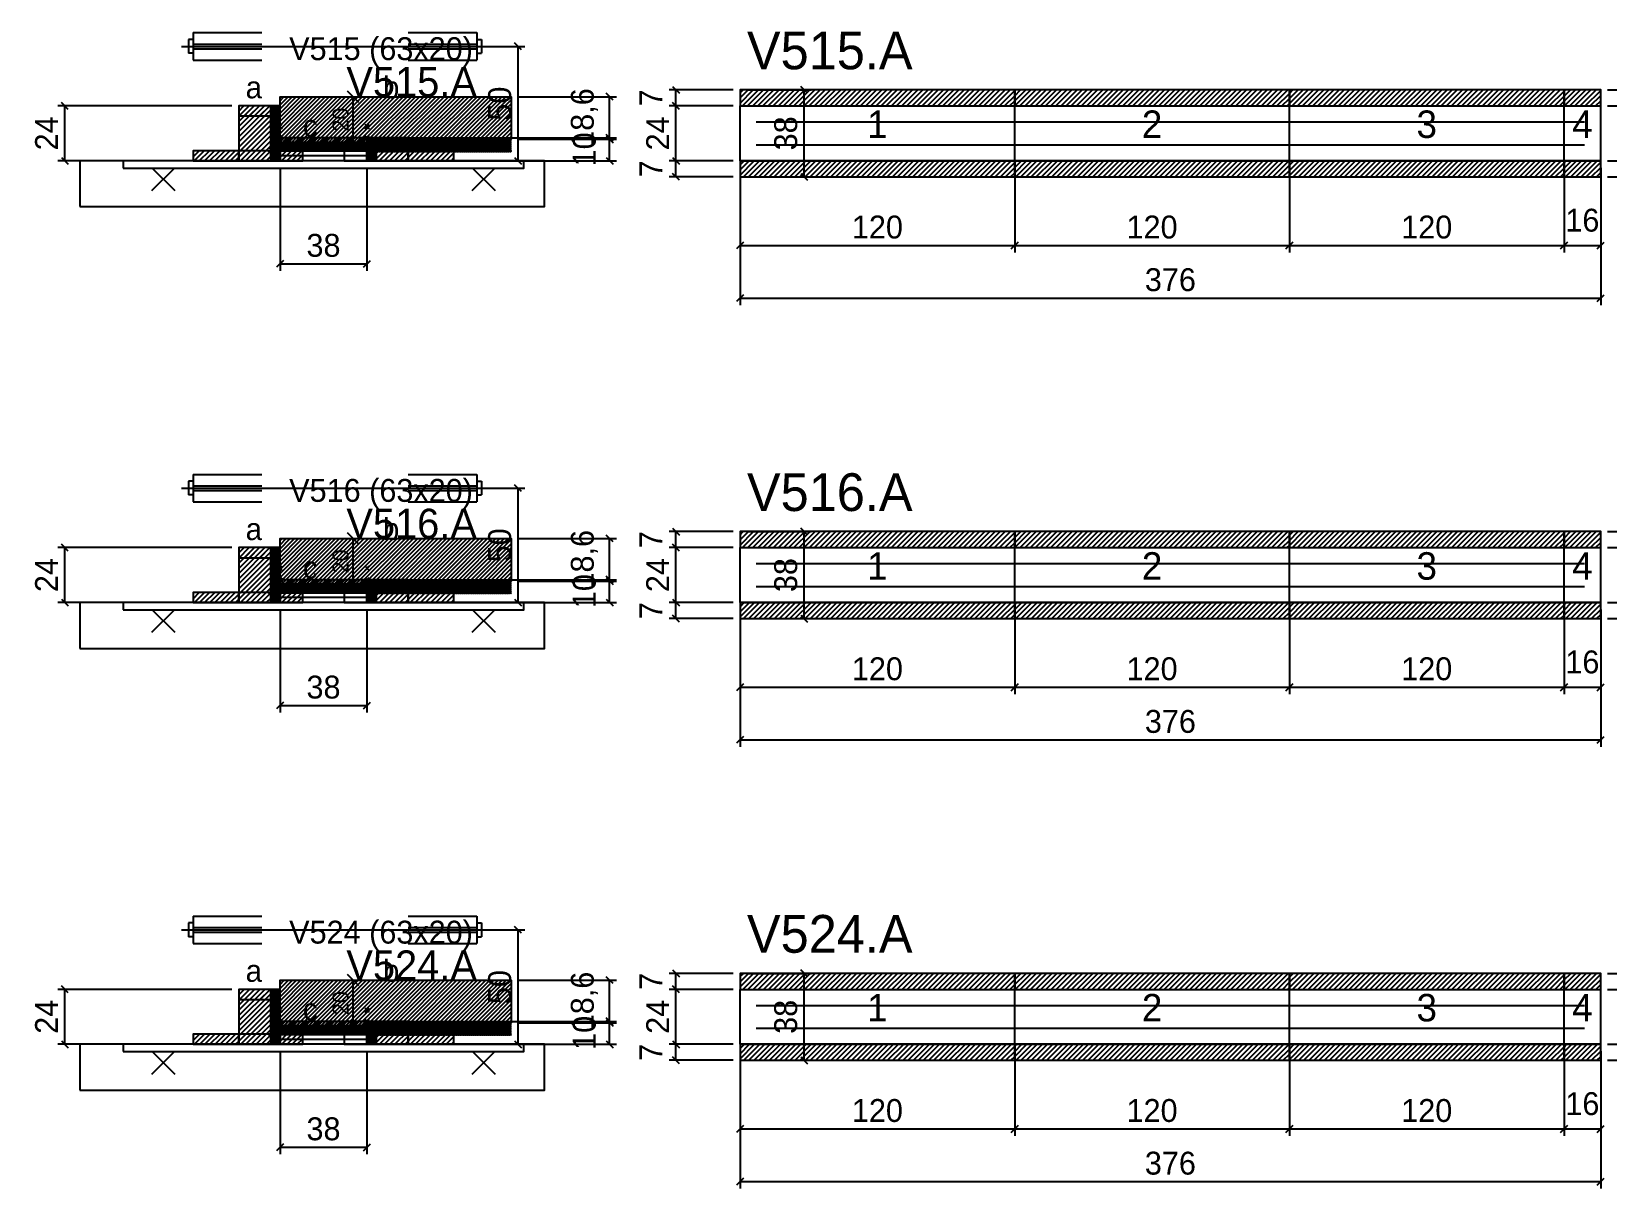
# Model space of a CAD drawing. Extents: x -9000 to 3070, y -6649 to 1250.
# Drawn here: x -69 to 620, y -5105 to -4600 of the extents above; entities that cross this region are included whole.
import ezdxf
from ezdxf.enums import TextEntityAlignment as Align

# ---------------------------------------------------------------- set-up
doc = ezdxf.new("R2010")
doc.units = 0
for name, color, linetype in [('5', 5, 'Continuous'), ('BARRA_ANCORAGEM', 126, 'Continuous'), ('barrote', 126, 'Continuous'), ('CONCRETO', 251, 'Continuous'), ('COTA', 241, 'Continuous'), ('Cota Seção (2x)', 241, 'Continuous'), ('detalhes', 7, 'Continuous'), ('Hachura', 251, 'Continuous'), ('HACHURACONCRETO', 251, 'Continuous'), ('Madeira', 126, 'Continuous'), ('NOMENCLATURA', 7, 'Continuous'), ('Painéis', 200, 'Continuous'), ('presilha', 224, 'Continuous'), ('SARR_2.2x7', 40, 'Continuous'), ('SARRAFO_2_2X7', 40, 'Continuous'), ('SCO-___-LAJ', 224, 'Continuous'), ('TENSOR', 224, 'Continuous'), ('Texto Seção', 7, 'Continuous')]:
    doc.layers.add(name, color=color, linetype=linetype)
doc.dimstyles.new('PAINEL', dxfattribs={"dimtxt": 10, "dimasz": 3, "dimexe": 3, "dimexo": 3, "dimgap": 3, "dimtad": 1, "dimblk": 'OBLIQUE', "dimblk1": 'OBLIQUE', "dimcen": 2.5, "dimclrd": 4, "dimclre": 4, "dimclrt": 240, "dimazin": 3, "dimtfac": 1, "dimtmove": 0, "dimatfit": 3})
doc.dimstyles.new('SECAO2X', dxfattribs={"dimtxt": 7, "dimasz": 5, "dimexe": 3, "dimexo": 3, "dimgap": 2, "dimtad": 3, "dimblk": 'OBLIQUE', "dimblk1": 'OBLIQUE', "dimcen": 2.5, "dimclrd": 4, "dimclre": 4, "dimclrt": 1, "dimazin": 3, "dimtfac": 1, "dimtmove": 0, "dimatfit": 3})

# ---------------------------------------------------------------- blocks, each defined once
blk = doc.blocks.new('PAR_ESQ')
for p, q in [((-1, -1), (1, 1)), ((-1, 1), (1, -1))]:
    blk.add_line(p, q)
blk = doc.blocks.new('PAR_FUNDO_ESQ')
for p, q in [((-1, -1), (1, 1)), ((-1, 1), (1, -1))]:
    blk.add_line(p, q)
blk = doc.blocks.new('PAR_FUNDO_DIR')
for p, q in [((-1, -1), (1, 1)), ((-1, 1), (1, -1))]:
    blk.add_line(p, q)
blk = doc.blocks.new('par_int_esq')
for p, q in [((-1, -1), (1, 1)), ((-1, 1), (1, -1))]:
    blk.add_line(p, q)
blk = doc.blocks.new('par_int_dir')
for p, q in [((-1, -1), (1, 1)), ((-1, 1), (1, -1))]:
    blk.add_line(p, q)
blk = doc.blocks.new('_OBLIQUE')
at = {"color": 0, "linetype": 'BYBLOCK'}
blk.add_line((-0.5, -0.5), (0.5, 0.5), dxfattribs=at)

msp = doc.modelspace()

# ---------------------------------------------------------------- hatches: boundary and pattern name
at = {"layer": 'COTA'}
h = msp.add_hatch(dxfattribs=at)
h.set_pattern_fill('ANSI31', scale=0.5)
h.paths.add_polyline_path([(241, -4632), (361, -4632), (361, -4625), (241, -4625)])
h = msp.add_hatch(dxfattribs=at)
h.set_pattern_fill('ANSI31', scale=0.5)
h.paths.add_polyline_path([(361, -4632), (481, -4632), (481, -4625), (361, -4625)])
h = msp.add_hatch(dxfattribs=at)
h.set_pattern_fill('ANSI31', scale=0.5)
h.paths.add_polyline_path([(481, -4632), (601, -4632), (601, -4625), (481, -4625)])
h = msp.add_hatch(dxfattribs=at)
h.set_pattern_fill('ANSI31', scale=0.5)
h.paths.add_polyline_path([(601, -4632), (617, -4632), (617, -4625), (601, -4625)])
h = msp.add_hatch(dxfattribs=at)
h.set_pattern_fill('ANSI31', scale=0.4)
h.paths.add_polyline_path([(40, -4648), (40, -4628), (141, -4628), (141, -4646.6), (78, -4646.6), (78, -4648)])
h = msp.add_hatch(dxfattribs=at)
h.set_pattern_fill('ANSI31', scale=0.5)
h.paths.add_polyline_path([(241, -4663), (361, -4663), (361, -4656), (241, -4656)])
h = msp.add_hatch(dxfattribs=at)
h.set_pattern_fill('ANSI31', scale=0.5)
h.paths.add_polyline_path([(361, -4663), (481, -4663), (481, -4656), (361, -4656)])
h = msp.add_hatch(dxfattribs=at)
h.set_pattern_fill('ANSI31', scale=0.5)
h.paths.add_polyline_path([(481, -4663), (601, -4663), (601, -4656), (481, -4656)])
h = msp.add_hatch(dxfattribs=at)
h.set_pattern_fill('ANSI31', scale=0.5)
h.paths.add_polyline_path([(601, -4663), (617, -4663), (617, -4656), (601, -4656)])
h = msp.add_hatch(dxfattribs=at)
h.set_pattern_fill('ANSI31', scale=0.5)
h.paths.add_polyline_path([(241, -4825), (361, -4825), (361, -4818), (241, -4818)])
h = msp.add_hatch(dxfattribs=at)
h.set_pattern_fill('ANSI31', scale=0.5)
h.paths.add_polyline_path([(361, -4825), (481, -4825), (481, -4818), (361, -4818)])
h = msp.add_hatch(dxfattribs=at)
h.set_pattern_fill('ANSI31', scale=0.5)
h.paths.add_polyline_path([(481, -4825), (601, -4825), (601, -4818), (481, -4818)])
h = msp.add_hatch(dxfattribs=at)
h.set_pattern_fill('ANSI31', scale=0.5)
h.paths.add_polyline_path([(601, -4825), (617, -4825), (617, -4818), (601, -4818)])
h = msp.add_hatch(dxfattribs=at)
h.set_pattern_fill('ANSI31', scale=0.4)
h.paths.add_polyline_path([(40, -4841), (40, -4821), (141, -4821), (141, -4839.6), (78, -4839.6), (78, -4841)])
h = msp.add_hatch(dxfattribs=at)
h.set_pattern_fill('ANSI31', scale=0.5)
h.paths.add_polyline_path([(241, -4856), (361, -4856), (361, -4849), (241, -4849)])
h = msp.add_hatch(dxfattribs=at)
h.set_pattern_fill('ANSI31', scale=0.5)
h.paths.add_polyline_path([(361, -4856), (481, -4856), (481, -4849), (361, -4849)])
h = msp.add_hatch(dxfattribs=at)
h.set_pattern_fill('ANSI31', scale=0.5)
h.paths.add_polyline_path([(481, -4856), (601, -4856), (601, -4849), (481, -4849)])
h = msp.add_hatch(dxfattribs=at)
h.set_pattern_fill('ANSI31', scale=0.5)
h.paths.add_polyline_path([(601, -4856), (617, -4856), (617, -4849), (601, -4849)])
h = msp.add_hatch(dxfattribs=at)
h.set_pattern_fill('ANSI31', scale=0.5)
h.paths.add_polyline_path([(241, -5018), (361, -5018), (361, -5011), (241, -5011)])
h = msp.add_hatch(dxfattribs=at)
h.set_pattern_fill('ANSI31', scale=0.5)
h.paths.add_polyline_path([(361, -5018), (481, -5018), (481, -5011), (361, -5011)])
h = msp.add_hatch(dxfattribs=at)
h.set_pattern_fill('ANSI31', scale=0.5)
h.paths.add_polyline_path([(481, -5018), (601, -5018), (601, -5011), (481, -5011)])
h = msp.add_hatch(dxfattribs=at)
h.set_pattern_fill('ANSI31', scale=0.5)
h.paths.add_polyline_path([(601, -5018), (617, -5018), (617, -5011), (601, -5011)])
h = msp.add_hatch(dxfattribs=at)
h.set_pattern_fill('ANSI31', scale=0.4)
h.paths.add_polyline_path([(40, -5034), (40, -5014), (141, -5014), (141, -5032.6), (78, -5032.6), (78, -5034)])
h = msp.add_hatch(dxfattribs=at)
h.set_pattern_fill('ANSI31', scale=0.5)
h.paths.add_polyline_path([(241, -5049), (361, -5049), (361, -5042), (241, -5042)])
h = msp.add_hatch(dxfattribs=at)
h.set_pattern_fill('ANSI31', scale=0.5)
h.paths.add_polyline_path([(361, -5049), (481, -5049), (481, -5042), (361, -5042)])
h = msp.add_hatch(dxfattribs=at)
h.set_pattern_fill('ANSI31', scale=0.5)
h.paths.add_polyline_path([(481, -5049), (601, -5049), (601, -5042), (481, -5042)])
h = msp.add_hatch(dxfattribs=at)
h.set_pattern_fill('ANSI31', scale=0.5)
h.paths.add_polyline_path([(601, -5049), (617, -5049), (617, -5042), (601, -5042)])
at = {"layer": 'Hachura'}
h = msp.add_hatch(dxfattribs=at)
h.set_pattern_fill('ANSI31', scale=0.5)
h.paths.add_polyline_path([(22, -4656), (36, -4656), (36, -4632), (22, -4632)])
h = msp.add_hatch(dxfattribs=at)
h.set_pattern_fill('ANSI31', scale=0.5)
h.paths.add_polyline_path([(22, -4636.4), (36, -4636.4), (36, -4632), (22, -4632)])
h = msp.add_hatch(dxfattribs=at)
h.set_pattern_fill('SOLID')
h.paths.add_polyline_path([(36, -4656), (40, -4656), (40, -4632), (36, -4632)])
h = msp.add_hatch(dxfattribs=at)
h.set_pattern_fill('SOLID')
h.paths.add_polyline_path([(78, -4656), (82, -4656), (82, -4646), (78, -4646)])
h = msp.add_hatch(dxfattribs=at)
h.set_pattern_fill('SOLID')
h.paths.add_polyline_path([(78, -4646), (141, -4646), (141, -4652), (78, -4652)])
h = msp.add_hatch(dxfattribs=at)
h.set_pattern_fill('ANSI31', scale=0.5)
h.paths.add_polyline_path([(82, -4656), (96, -4656), (96, -4646), (82, -4646)])
h = msp.add_hatch(dxfattribs=at)
h.set_pattern_fill('ANSI31', scale=0.5)
h.paths.add_polyline_path([(82, -4650.4), (96, -4650.4), (96, -4646), (82, -4646)])
h = msp.add_hatch(dxfattribs=at)
h.set_pattern_fill('ANSI31', scale=0.5)
h.paths.add_polyline_path([(2, -4656), (22, -4656), (22, -4651.6), (2, -4651.6)])
h = msp.add_hatch(dxfattribs=at)
h.set_pattern_fill('SOLID')
h.paths.add_polyline_path([(40, -4651.6), (78, -4651.6), (78, -4648), (40, -4648)])
h = msp.add_hatch(dxfattribs=at)
h.set_pattern_fill('ANSI31', scale=0.5)
h.paths.add_polyline_path([(40, -4656), (50, -4656), (50, -4651.6), (40, -4651.6)])
h = msp.add_hatch(dxfattribs=at)
h.set_pattern_fill('ANSI31', scale=0.5)
h.paths.add_polyline_path([(96, -4656), (116, -4656), (116, -4651.6), (96, -4651.6)])
h = msp.add_hatch(dxfattribs=at)
h.set_pattern_fill('ANSI31', scale=0.5)
h.paths.add_polyline_path([(22, -4849), (36, -4849), (36, -4825), (22, -4825)])
h = msp.add_hatch(dxfattribs=at)
h.set_pattern_fill('ANSI31', scale=0.5)
h.paths.add_polyline_path([(22, -4829.4), (36, -4829.4), (36, -4825), (22, -4825)])
h = msp.add_hatch(dxfattribs=at)
h.set_pattern_fill('SOLID')
h.paths.add_polyline_path([(36, -4849), (40, -4849), (40, -4825), (36, -4825)])
h = msp.add_hatch(dxfattribs=at)
h.set_pattern_fill('SOLID')
h.paths.add_polyline_path([(78, -4849), (82, -4849), (82, -4839), (78, -4839)])
h = msp.add_hatch(dxfattribs=at)
h.set_pattern_fill('SOLID')
h.paths.add_polyline_path([(78, -4839), (141, -4839), (141, -4845), (78, -4845)])
h = msp.add_hatch(dxfattribs=at)
h.set_pattern_fill('ANSI31', scale=0.5)
h.paths.add_polyline_path([(82, -4849), (96, -4849), (96, -4839), (82, -4839)])
h = msp.add_hatch(dxfattribs=at)
h.set_pattern_fill('ANSI31', scale=0.5)
h.paths.add_polyline_path([(82, -4843.4), (96, -4843.4), (96, -4839), (82, -4839)])
h = msp.add_hatch(dxfattribs=at)
h.set_pattern_fill('ANSI31', scale=0.5)
h.paths.add_polyline_path([(2, -4849), (22, -4849), (22, -4844.6), (2, -4844.6)])
h = msp.add_hatch(dxfattribs=at)
h.set_pattern_fill('SOLID')
h.paths.add_polyline_path([(40, -4844.6), (78, -4844.6), (78, -4841), (40, -4841)])
h = msp.add_hatch(dxfattribs=at)
h.set_pattern_fill('ANSI31', scale=0.5)
h.paths.add_polyline_path([(40, -4849), (50, -4849), (50, -4844.6), (40, -4844.6)])
h = msp.add_hatch(dxfattribs=at)
h.set_pattern_fill('ANSI31', scale=0.5)
h.paths.add_polyline_path([(96, -4849), (116, -4849), (116, -4844.6), (96, -4844.6)])
h = msp.add_hatch(dxfattribs=at)
h.set_pattern_fill('ANSI31', scale=0.5)
h.paths.add_polyline_path([(22, -5042), (36, -5042), (36, -5018), (22, -5018)])
h = msp.add_hatch(dxfattribs=at)
h.set_pattern_fill('ANSI31', scale=0.5)
h.paths.add_polyline_path([(22, -5022.4), (36, -5022.4), (36, -5018), (22, -5018)])
h = msp.add_hatch(dxfattribs=at)
h.set_pattern_fill('SOLID')
h.paths.add_polyline_path([(36, -5042), (40, -5042), (40, -5018), (36, -5018)])
h = msp.add_hatch(dxfattribs=at)
h.set_pattern_fill('SOLID')
h.paths.add_polyline_path([(78, -5042), (82, -5042), (82, -5032), (78, -5032)])
h = msp.add_hatch(dxfattribs=at)
h.set_pattern_fill('SOLID')
h.paths.add_polyline_path([(78, -5032), (141, -5032), (141, -5038), (78, -5038)])
h = msp.add_hatch(dxfattribs=at)
h.set_pattern_fill('ANSI31', scale=0.5)
h.paths.add_polyline_path([(82, -5042), (96, -5042), (96, -5032), (82, -5032)])
h = msp.add_hatch(dxfattribs=at)
h.set_pattern_fill('ANSI31', scale=0.5)
h.paths.add_polyline_path([(82, -5036.4), (96, -5036.4), (96, -5032), (82, -5032)])
h = msp.add_hatch(dxfattribs=at)
h.set_pattern_fill('ANSI31', scale=0.5)
h.paths.add_polyline_path([(2, -5042), (22, -5042), (22, -5037.6), (2, -5037.6)])
h = msp.add_hatch(dxfattribs=at)
h.set_pattern_fill('SOLID')
h.paths.add_polyline_path([(40, -5037.6), (78, -5037.6), (78, -5034), (40, -5034)])
h = msp.add_hatch(dxfattribs=at)
h.set_pattern_fill('ANSI31', scale=0.5)
h.paths.add_polyline_path([(40, -5042), (50, -5042), (50, -5037.6), (40, -5037.6)])
h = msp.add_hatch(dxfattribs=at)
h.set_pattern_fill('ANSI31', scale=0.5)
h.paths.add_polyline_path([(96, -5042), (116, -5042), (116, -5037.6), (96, -5037.6)])
at = {"layer": 'HACHURACONCRETO'}
h = msp.add_hatch(dxfattribs=at)
h.set_pattern_fill('ANSI31', scale=0.3)
h.paths.add_polyline_path([(40, -4651.6), (78, -4651.6), (78, -4646), (40, -4646)])
h = msp.add_hatch(dxfattribs=at)
h.set_pattern_fill('ANSI31', scale=0.3)
h.paths.add_polyline_path([(40, -4844.6), (78, -4844.6), (78, -4839), (40, -4839)])
h = msp.add_hatch(dxfattribs=at)
h.set_pattern_fill('ANSI31', scale=0.3)
h.paths.add_polyline_path([(40, -5037.6), (78, -5037.6), (78, -5032), (40, -5032)])

# ---------------------------------------------------------------- linework, layer by layer
for p, q in [((0, -4603), (0, -4609)), ((2, -4603), (0, -4603)), ((2, -4600), (32, -4600)), ((2, -4600), (2, -4612)), ((2, -4605), (32, -4605)), ((96, -4600), (126, -4600)), ((96, -4605), (126, -4605)), ((126, -4600), (126, -4612)), ((126, -4603), (128, -4603)), ((128, -4603), (128, -4609)), ((2, -4609), (0, -4609)), ((2, -4607), (32, -4607)), ((2, -4612), (32, -4612)), ((96, -4607), (126, -4607)), ((96, -4612), (126, -4612)), ((126, -4609), (128, -4609)), ((0, -4796), (0, -4802)), ((2, -4796), (0, -4796)), ((2, -4793), (32, -4793)), ((2, -4793), (2, -4805)), ((2, -4798), (32, -4798)), ((96, -4793), (126, -4793)), ((96, -4798), (126, -4798)), ((126, -4793), (126, -4805)), ((126, -4796), (128, -4796)), ((128, -4796), (128, -4802)), ((2, -4802), (0, -4802)), ((2, -4800), (32, -4800)), ((2, -4805), (32, -4805)), ((96, -4800), (126, -4800)), ((96, -4805), (126, -4805)), ((126, -4802), (128, -4802)), ((0, -4989), (0, -4995)), ((2, -4989), (0, -4989)), ((2, -4986), (32, -4986)), ((2, -4986), (2, -4998)), ((2, -4991), (32, -4991)), ((96, -4986), (126, -4986)), ((96, -4991), (126, -4991)), ((126, -4986), (126, -4998)), ((126, -4989), (128, -4989)), ((128, -4989), (128, -4995)), ((2, -4995), (0, -4995)), ((2, -4993), (32, -4993)), ((2, -4998), (32, -4998)), ((96, -4993), (126, -4993)), ((96, -4998), (126, -4998)), ((126, -4995), (128, -4995))]:
    msp.add_line(p, q)
at = {"layer": 'BARRA_ANCORAGEM'}
for p, q in [((40, -4648.3), (78, -4648.3)), ((40, -4650.3), (40, -4648.3)), ((40, -4650.3), (78, -4650.3)), ((40, -4651.7), (78, -4651.7)), ((40, -4653.7), (40, -4651.7)), ((40, -4653.7), (78, -4653.7)), ((78, -4650.3), (78, -4648.3)), ((78, -4653.7), (78, -4651.7)), ((40, -4841.3), (78, -4841.3)), ((40, -4843.3), (40, -4841.3)), ((40, -4843.3), (78, -4843.3)), ((40, -4844.7), (78, -4844.7)), ((40, -4846.7), (40, -4844.7)), ((40, -4846.7), (78, -4846.7)), ((78, -4843.3), (78, -4841.3)), ((78, -4846.7), (78, -4844.7)), ((40, -5034.3), (78, -5034.3)), ((40, -5036.3), (40, -5034.3)), ((40, -5036.3), (78, -5036.3)), ((40, -5037.7), (78, -5037.7)), ((40, -5039.7), (40, -5037.7)), ((40, -5039.7), (78, -5039.7)), ((78, -5036.3), (78, -5034.3)), ((78, -5039.7), (78, -5037.7))]:
    msp.add_line(p, q, dxfattribs=at)
at = {"layer": 'barrote'}
for points in [[(-47.5, -4676), (155.5, -4676), (155.5, -4656), (-47.5, -4656)], [(-47.5, -4869), (155.5, -4869), (155.5, -4849), (-47.5, -4849)], [(-47.5, -5062), (155.5, -5062), (155.5, -5042), (-47.5, -5042)]]:
    msp.add_lwpolyline(points, close=True, dxfattribs=at)
at = {"layer": 'CONCRETO'}
for points in [[(40, -4648), (40, -4628), (141, -4628), (141, -4646.6), (78, -4646.6), (78, -4648)], [(40, -4841), (40, -4821), (141, -4821), (141, -4839.6), (78, -4839.6), (78, -4841)], [(40, -5034), (40, -5014), (141, -5014), (141, -5032.6), (78, -5032.6), (78, -5034)]]:
    msp.add_lwpolyline(points, close=True, dxfattribs=at)
at = {"layer": 'HACHURACONCRETO'}
for points in [[(40, -4651.6), (78, -4651.6), (78, -4646), (40, -4646)], [(40, -4844.6), (78, -4844.6), (78, -4839), (40, -4839)], [(40, -5037.6), (78, -5037.6), (78, -5032), (40, -5032)]]:
    msp.add_lwpolyline(points, close=True, dxfattribs=at)
at = {"layer": 'Madeira'}
for points in [[(22, -4656), (36, -4656), (36, -4632), (22, -4632)], [(22, -4636.4), (36, -4636.4), (36, -4632), (22, -4632)], [(82, -4656), (96, -4656), (96, -4646), (82, -4646)], [(82, -4650.4), (96, -4650.4), (96, -4646), (82, -4646)], [(2, -4656), (22, -4656), (22, -4651.6), (2, -4651.6)], [(22, -4656), (36, -4656), (36, -4651.6), (22, -4651.6)], [(40, -4656), (50, -4656), (50, -4651.6), (40, -4651.6)], [(68, -4656), (78, -4656), (78, -4651.6), (68, -4651.6)], [(96, -4656), (116, -4656), (116, -4651.6), (96, -4651.6)], [(22, -4849), (36, -4849), (36, -4825), (22, -4825)], [(22, -4829.4), (36, -4829.4), (36, -4825), (22, -4825)], [(82, -4849), (96, -4849), (96, -4839), (82, -4839)], [(82, -4843.4), (96, -4843.4), (96, -4839), (82, -4839)], [(2, -4849), (22, -4849), (22, -4844.6), (2, -4844.6)], [(22, -4849), (36, -4849), (36, -4844.6), (22, -4844.6)], [(40, -4849), (50, -4849), (50, -4844.6), (40, -4844.6)], [(68, -4849), (78, -4849), (78, -4844.6), (68, -4844.6)], [(96, -4849), (116, -4849), (116, -4844.6), (96, -4844.6)], [(22, -5042), (36, -5042), (36, -5018), (22, -5018)], [(22, -5022.4), (36, -5022.4), (36, -5018), (22, -5018)], [(82, -5042), (96, -5042), (96, -5032), (82, -5032)], [(82, -5036.4), (96, -5036.4), (96, -5032), (82, -5032)], [(2, -5042), (22, -5042), (22, -5037.6), (2, -5037.6)], [(22, -5042), (36, -5042), (36, -5037.6), (22, -5037.6)], [(40, -5042), (50, -5042), (50, -5037.6), (40, -5037.6)], [(68, -5042), (78, -5042), (78, -5037.6), (68, -5037.6)], [(96, -5042), (116, -5042), (116, -5037.6), (96, -5037.6)]]:
    msp.add_lwpolyline(points, close=True, dxfattribs=at)
at = {"layer": 'Painéis'}
for p, q in [((241, -4632), (361, -4632)), ((241, -4656), (241, -4632)), ((361, -4656), (361, -4632)), ((361, -4656), (361, -4632)), ((361, -4632), (481, -4632)), ((361, -4656), (361, -4632)), ((481, -4656), (481, -4632)), ((481, -4656), (481, -4632)), ((481, -4632), (601, -4632)), ((481, -4656), (481, -4632)), ((601, -4656), (601, -4632)), ((601, -4656), (601, -4632)), ((601, -4632), (617, -4632)), ((601, -4656), (601, -4632)), ((617, -4656), (617, -4632)), ((241, -4656), (361, -4656)), ((361, -4656), (481, -4656)), ((481, -4656), (601, -4656)), ((601, -4656), (617, -4656)), ((241, -4825), (361, -4825)), ((241, -4849), (241, -4825)), ((361, -4849), (361, -4825)), ((361, -4849), (361, -4825)), ((361, -4825), (481, -4825)), ((361, -4849), (361, -4825)), ((481, -4849), (481, -4825)), ((481, -4849), (481, -4825)), ((481, -4825), (601, -4825)), ((481, -4849), (481, -4825)), ((601, -4849), (601, -4825)), ((601, -4849), (601, -4825)), ((601, -4825), (617, -4825)), ((601, -4849), (601, -4825)), ((617, -4849), (617, -4825)), ((241, -4849), (361, -4849)), ((361, -4849), (481, -4849)), ((481, -4849), (601, -4849)), ((601, -4849), (617, -4849)), ((241, -5018), (361, -5018)), ((241, -5042), (241, -5018)), ((361, -5042), (361, -5018)), ((361, -5042), (361, -5018)), ((361, -5018), (481, -5018)), ((361, -5042), (361, -5018)), ((481, -5042), (481, -5018)), ((481, -5042), (481, -5018)), ((481, -5018), (601, -5018)), ((481, -5042), (481, -5018)), ((601, -5042), (601, -5018)), ((601, -5042), (601, -5018)), ((601, -5018), (617, -5018)), ((601, -5042), (601, -5018)), ((617, -5042), (617, -5018)), ((241, -5042), (361, -5042)), ((361, -5042), (481, -5042)), ((481, -5042), (601, -5042)), ((601, -5042), (617, -5042))]:
    msp.add_line(p, q, dxfattribs=at)
for points in [[(36, -4656), (40, -4656), (40, -4632), (36, -4632)], [(78, -4656), (82, -4656), (82, -4646), (78, -4646)], [(78, -4646), (141, -4646), (141, -4646.6), (78, -4646.6)], [(40, -4651.6), (78, -4651.6), (78, -4648), (40, -4648)], [(36, -4849), (40, -4849), (40, -4825), (36, -4825)], [(78, -4849), (82, -4849), (82, -4839), (78, -4839)], [(78, -4839), (141, -4839), (141, -4839.6), (78, -4839.6)], [(40, -4844.6), (78, -4844.6), (78, -4841), (40, -4841)], [(36, -5042), (40, -5042), (40, -5018), (36, -5018)], [(78, -5042), (82, -5042), (82, -5032), (78, -5032)], [(78, -5032), (141, -5032), (141, -5032.6), (78, -5032.6)], [(40, -5037.6), (78, -5037.6), (78, -5034), (40, -5034)]]:
    msp.add_lwpolyline(points, close=True, dxfattribs=at)
at = {"layer": 'presilha'}
for p, q in [((-16, -4669), (-6, -4659)), ((-16, -4659), (-6, -4669)), ((124, -4669), (134, -4659)), ((124, -4659), (134, -4669)), ((-16, -4862), (-6, -4852)), ((-16, -4852), (-6, -4862)), ((124, -4862), (134, -4852)), ((124, -4852), (134, -4862)), ((-16, -5055), (-6, -5045)), ((-16, -5045), (-6, -5055)), ((124, -5055), (134, -5045)), ((124, -5045), (134, -5055))]:
    msp.add_line(p, q, dxfattribs=at)
at = {"layer": 'SARR_2.2x7'}
for points in [[(248, -4639), (361, -4639)], [(248, -4639), (361, -4639)], [(361, -4639), (481, -4639)], [(361, -4639), (481, -4639)], [(481, -4639), (601, -4639)], [(481, -4639), (601, -4639)], [(601, -4639), (610, -4639)], [(601, -4639), (610, -4639)], [(248, -4649), (361, -4649)], [(248, -4649), (361, -4649)], [(361, -4649), (481, -4649)], [(361, -4649), (481, -4649)], [(481, -4649), (601, -4649)], [(481, -4649), (601, -4649)], [(601, -4649), (610, -4649)], [(601, -4649), (610, -4649)], [(248, -4832), (361, -4832)], [(248, -4832), (361, -4832)], [(361, -4832), (481, -4832)], [(361, -4832), (481, -4832)], [(481, -4832), (601, -4832)], [(481, -4832), (601, -4832)], [(601, -4832), (610, -4832)], [(601, -4832), (610, -4832)], [(248, -4842), (361, -4842)], [(248, -4842), (361, -4842)], [(361, -4842), (481, -4842)], [(361, -4842), (481, -4842)], [(481, -4842), (601, -4842)], [(481, -4842), (601, -4842)], [(601, -4842), (610, -4842)], [(601, -4842), (610, -4842)], [(248, -5025), (361, -5025)], [(248, -5025), (361, -5025)], [(361, -5025), (481, -5025)], [(361, -5025), (481, -5025)], [(481, -5025), (601, -5025)], [(481, -5025), (601, -5025)], [(601, -5025), (610, -5025)], [(601, -5025), (610, -5025)], [(248, -5035), (361, -5035)], [(248, -5035), (361, -5035)], [(361, -5035), (481, -5035)], [(361, -5035), (481, -5035)], [(481, -5035), (601, -5035)], [(481, -5035), (601, -5035)], [(601, -5035), (610, -5035)], [(601, -5035), (610, -5035)]]:
    msp.add_lwpolyline(points, dxfattribs=at)
at = {"layer": 'SARRAFO_2_2X7'}
for p, q in [((36, -4641.2), (36, -4636.8)), ((36, -4636.8), (40, -4636.8)), ((40, -4641.2), (40, -4636.8)), ((36, -4641.2), (40, -4641.2)), ((36, -4651.2), (36, -4646.8)), ((36, -4646.8), (40, -4646.8)), ((40, -4651.2), (40, -4646.8)), ((36, -4651.2), (40, -4651.2)), ((78, -4653.2), (78, -4648.8)), ((78, -4648.8), (82, -4648.8)), ((78, -4653.2), (82, -4653.2)), ((82, -4653.2), (82, -4648.8)), ((36, -4834.2), (36, -4829.8)), ((36, -4829.8), (40, -4829.8)), ((40, -4834.2), (40, -4829.8)), ((36, -4834.2), (40, -4834.2)), ((36, -4844.2), (36, -4839.8)), ((36, -4839.8), (40, -4839.8)), ((40, -4844.2), (40, -4839.8)), ((36, -4844.2), (40, -4844.2)), ((78, -4846.2), (78, -4841.8)), ((78, -4841.8), (82, -4841.8)), ((78, -4846.2), (82, -4846.2)), ((82, -4846.2), (82, -4841.8)), ((36, -5027.2), (36, -5022.8)), ((36, -5022.8), (40, -5022.8)), ((40, -5027.2), (40, -5022.8)), ((36, -5027.2), (40, -5027.2)), ((36, -5037.2), (36, -5032.8)), ((36, -5032.8), (40, -5032.8)), ((40, -5037.2), (40, -5032.8)), ((36, -5037.2), (40, -5037.2)), ((78, -5039.2), (78, -5034.8)), ((78, -5034.8), (82, -5034.8)), ((78, -5039.2), (82, -5039.2)), ((82, -5039.2), (82, -5034.8))]:
    msp.add_line(p, q, dxfattribs=at)
at = {"layer": 'SCO-___-LAJ'}
for points in [[(241, -4632), (361, -4632), (361, -4625), (241, -4625)], [(361, -4632), (481, -4632), (481, -4625), (361, -4625)], [(481, -4632), (601, -4632), (601, -4625), (481, -4625)], [(601, -4632), (617, -4632), (617, -4625), (601, -4625)], [(-28.5, -4659.2), (146.5, -4659.2), (146.5, -4656), (-28.5, -4656)], [(241, -4663), (361, -4663), (361, -4656), (241, -4656)], [(361, -4663), (481, -4663), (481, -4656), (361, -4656)], [(481, -4663), (601, -4663), (601, -4656), (481, -4656)], [(601, -4663), (617, -4663), (617, -4656), (601, -4656)], [(241, -4825), (361, -4825), (361, -4818), (241, -4818)], [(361, -4825), (481, -4825), (481, -4818), (361, -4818)], [(481, -4825), (601, -4825), (601, -4818), (481, -4818)], [(601, -4825), (617, -4825), (617, -4818), (601, -4818)], [(-28.5, -4852.2), (146.5, -4852.2), (146.5, -4849), (-28.5, -4849)], [(241, -4856), (361, -4856), (361, -4849), (241, -4849)], [(361, -4856), (481, -4856), (481, -4849), (361, -4849)], [(481, -4856), (601, -4856), (601, -4849), (481, -4849)], [(601, -4856), (617, -4856), (617, -4849), (601, -4849)], [(241, -5018), (361, -5018), (361, -5011), (241, -5011)], [(361, -5018), (481, -5018), (481, -5011), (361, -5011)], [(481, -5018), (601, -5018), (601, -5011), (481, -5011)], [(601, -5018), (617, -5018), (617, -5011), (601, -5011)], [(-28.5, -5045.2), (146.5, -5045.2), (146.5, -5042), (-28.5, -5042)], [(241, -5049), (361, -5049), (361, -5042), (241, -5042)], [(361, -5049), (481, -5049), (481, -5042), (361, -5042)], [(481, -5049), (601, -5049), (601, -5042), (481, -5042)], [(601, -5049), (617, -5049), (617, -5042), (601, -5042)]]:
    msp.add_lwpolyline(points, close=True, dxfattribs=at)
at = {"layer": 'TENSOR'}
for p, q in [((-3, -4606), (139, -4606)), ((-3, -4799), (139, -4799)), ((-3, -4992), (139, -4992))]:
    msp.add_line(p, q, dxfattribs=at)

# ---------------------------------------------------------------- block references
at = {"layer": 'Painéis'}
for name, p in [('par_int_esq', (40, -4641)), ('par_int_dir', (78, -4641)), ('PAR_FUNDO_ESQ', (40, -4646)), ('PAR_FUNDO_DIR', (78, -4646)), ('PAR_ESQ', (36, -4651)), ('par_int_esq', (40, -4834)), ('par_int_dir', (78, -4834)), ('PAR_FUNDO_ESQ', (40, -4839)), ('PAR_FUNDO_DIR', (78, -4839)), ('PAR_ESQ', (36, -4844)), ('par_int_esq', (40, -5027)), ('par_int_dir', (78, -5027)), ('PAR_FUNDO_ESQ', (40, -5032)), ('PAR_FUNDO_DIR', (78, -5032)), ('PAR_ESQ', (36, -5037))]:
    msp.add_blockref(name, p, dxfattribs=at)

# ---------------------------------------------------------------- texts
at = {"layer": '5'}
for s, p in [('1', (301, -4640)), ('2', (421, -4640)), ('3', (541, -4640)), ('4', (609, -4640)), ('1', (301, -4833)), ('2', (421, -4833)), ('3', (541, -4833)), ('4', (609, -4833)), ('1', (301, -5026)), ('2', (421, -5026)), ('3', (541, -5026)), ('4', (609, -5026))]:
    msp.add_text(s, height=12, dxfattribs=at).set_placement(p, align=Align.MIDDLE_CENTER)
at = {"layer": 'detalhes'}
for s, p in [('b', (85, -4628.7)), ('a', (25, -4628.7)), ('c', (50, -4645.5)), ('b', (85, -4821.7)), ('a', (25, -4821.7)), ('c', (50, -4838.5)), ('b', (85, -5014.7)), ('a', (25, -5014.7)), ('c', (50, -5031.5))]:
    msp.add_text(s, height=9.6, dxfattribs=at).set_placement(p)
at = {"layer": 'NOMENCLATURA'}
for s, p in [('V515.A', (244, -4616)), ('V516.A', (244, -4809)), ('V524.A', (244, -5002))]:
    msp.add_text(s, height=16.5, dxfattribs=at).set_placement(p)
at = {"layer": 'Texto Seção'}
for s, height, p in [('V515 (63x20)', 10, (44, -4612)), ('V515.A', 13, (69, -4628)), ('V516 (63x20)', 10, (44, -4805)), ('V516.A', 13, (69, -4821)), ('V524 (63x20)', 10, (44, -4998)), ('V524.A', 13, (69, -5014))]:
    msp.add_text(s, height=height, dxfattribs=at).set_placement(p)

# ---------------------------------------------------------------- dimensions: what is measured, and where the dimension line sits
at = {"layer": 'COTA'}
for base, p1, p2 in [((144, -4656), (96, -4656), (96, -4606)), ((184, -4646.6), (141, -4646.6), (141, -4628)), ((213, -4632), (241, -4632), (241, -4625)), ((269, -4663), (241, -4663), (241, -4625)), ((645, -4663), (617, -4663), (617, -4625)), ((645, -4632), (617, -4632), (617, -4625)), ((-54, -4656), (2, -4656), (22, -4632)), ((213, -4656), (241, -4656), (241, -4632)), ((645, -4656), (617, -4656), (617, -4632)), ((184, -4656), (96, -4656), (96, -4646)), ((213, -4663), (241, -4663), (241, -4656)), ((645, -4663), (617, -4663), (617, -4656)), ((144, -4849), (96, -4849), (96, -4799)), ((184, -4839.6), (141, -4839.6), (141, -4821)), ((213, -4825), (241, -4825), (241, -4818)), ((269, -4856), (241, -4856), (241, -4818)), ((645, -4856), (617, -4856), (617, -4818)), ((645, -4825), (617, -4825), (617, -4818)), ((-54, -4849), (2, -4849), (22, -4825)), ((213, -4849), (241, -4849), (241, -4825)), ((645, -4849), (617, -4849), (617, -4825)), ((184, -4849), (96, -4849), (96, -4839)), ((213, -4856), (241, -4856), (241, -4849)), ((645, -4856), (617, -4856), (617, -4849)), ((144, -5042), (96, -5042), (96, -4992)), ((184, -5032.6), (141, -5032.6), (141, -5014)), ((213, -5018), (241, -5018), (241, -5011)), ((269, -5049), (241, -5049), (241, -5011)), ((645, -5049), (617, -5049), (617, -5011)), ((645, -5018), (617, -5018), (617, -5011)), ((-54, -5042), (2, -5042), (22, -5018)), ((213, -5042), (241, -5042), (241, -5018)), ((645, -5042), (617, -5042), (617, -5018)), ((184, -5042), (96, -5042), (96, -5032)), ((213, -5049), (241, -5049), (241, -5042)), ((645, -5049), (617, -5049), (617, -5042))]:
    msp.add_linear_dim(base=base, p1=p1, p2=p2, angle=90, dimstyle='PAINEL', dxfattribs=at).render()
for base, p1, p2 in [((40, -4701), (40, -4656), (78, -4656)), ((241, -4693), (241, -4656), (361, -4656)), ((241, -4716), (241, -4656), (617, -4656)), ((361, -4693), (361, -4656), (481, -4656)), ((481, -4693), (481, -4656), (601, -4656)), ((601, -4693), (601, -4656), (617, -4656)), ((40, -4894), (40, -4849), (78, -4849)), ((241, -4886), (241, -4849), (361, -4849)), ((241, -4909), (241, -4849), (617, -4849)), ((361, -4886), (361, -4849), (481, -4849)), ((481, -4886), (481, -4849), (601, -4849)), ((601, -4886), (601, -4849), (617, -4849)), ((40, -5087), (40, -5042), (78, -5042)), ((241, -5079), (241, -5042), (361, -5042)), ((241, -5102), (241, -5042), (617, -5042)), ((361, -5079), (361, -5042), (481, -5042)), ((481, -5079), (481, -5042), (601, -5042)), ((601, -5079), (601, -5042), (617, -5042))]:
    msp.add_linear_dim(base=base, p1=p1, p2=p2, dimstyle='PAINEL', dxfattribs=at).render()
at = {"layer": 'Cota Seção (2x)'}
for base, p1, p2 in [((72, -4648), (40, -4648), (40, -4628)), ((72, -4841), (40, -4841), (40, -4821)), ((72, -5034), (40, -5034), (40, -5014))]:
    msp.add_linear_dim(base=base, p1=p1, p2=p2, angle=90, dimstyle='SECAO2X', dxfattribs=at).render()

doc.saveas('drawing.dxf')
